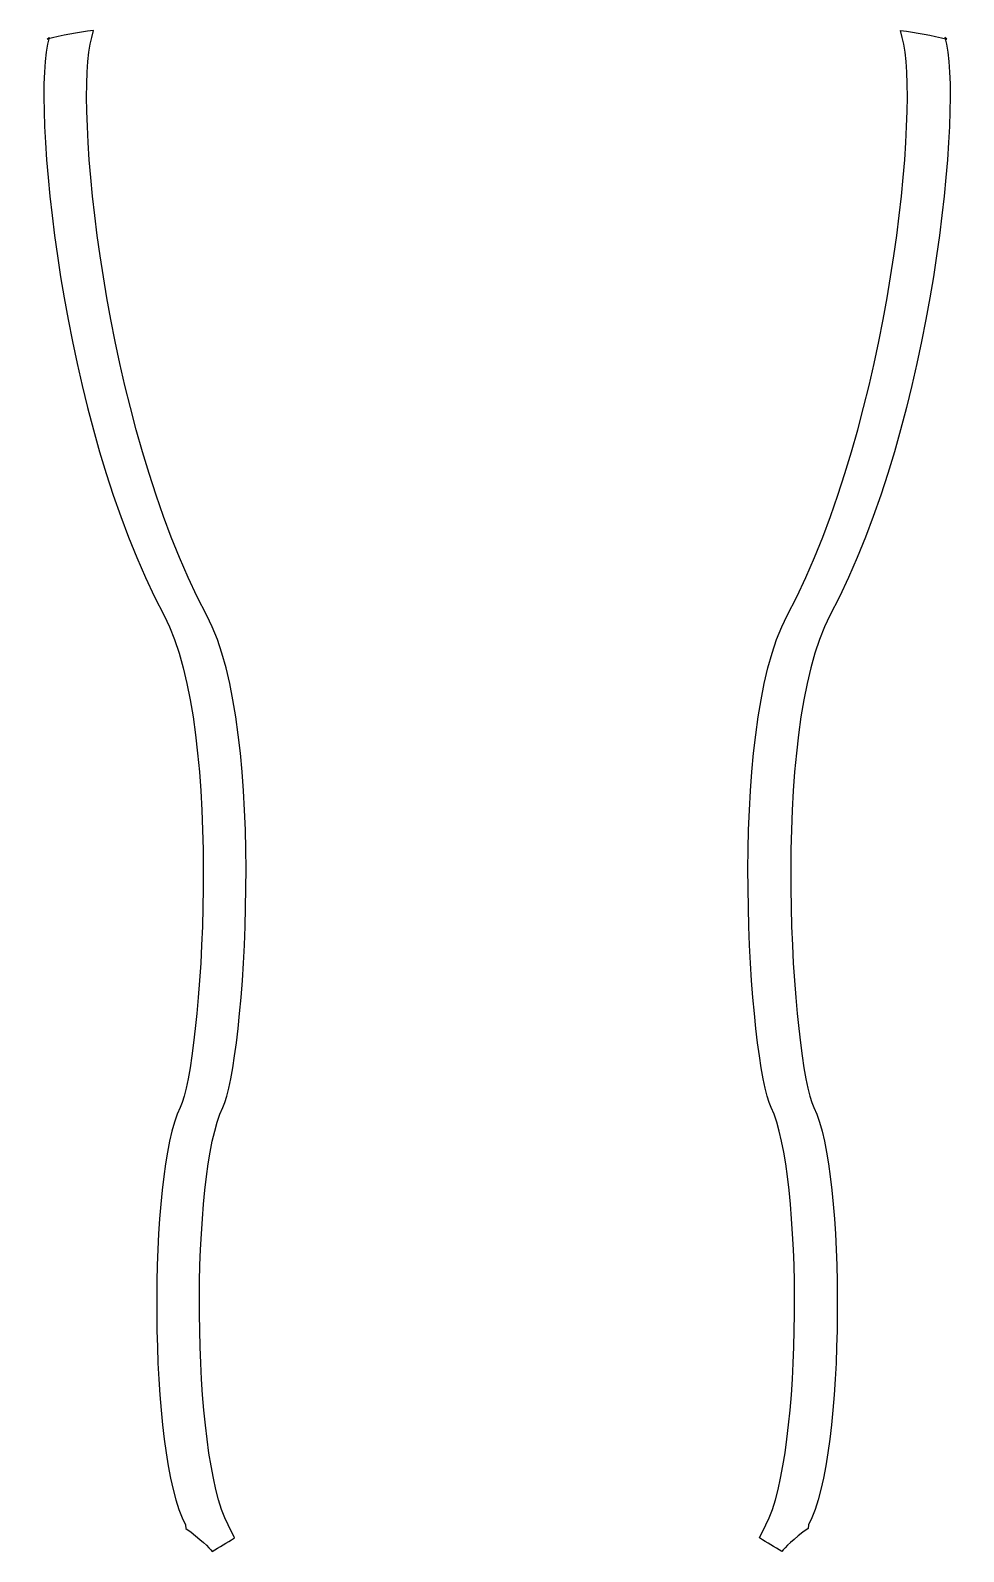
# Model space of a CAD drawing. Header units: centimetres. Extents: x -2.39 to 2.39, y -3.89 to 3.89.
import ezdxf

# ---------------------------------------------------------------- set-up
doc = ezdxf.new("R2010")
doc.units = ezdxf.units.CM
doc.header["$MEASUREMENT"] = 0
doc.layers.add('Camada 1', color=7, linetype='Continuous')

msp = doc.modelspace()

# ---------------------------------------------------------------- linework, layer by layer
at = {"layer": 'Camada 1'}
for points in [[(-1.59445, -3.75237), (-1.78593, -3.39674), (-1.78593, -1.94685), (-1.62178, -1.61858), (-1.62178, -1.61858), (-1.5115, -1.39802), (-1.38926, 0.31007), (-1.70388, 0.89822), (-1.70388, 0.89822), (-2.23524, 1.89159), (-2.38777, 3.53809), (-2.29202, 3.8527), (-2.29202, 3.8527), (-2.29202, 3.8527), (-2.3026, 3.84468), (-2.3026, 3.84468), (-2.3026, 3.84468), (-2.2264, 3.86345), (-2.14674, 3.87805), (-2.06556, 3.88916), (-2.06556, 3.88916), (-2.06556, 3.88916), (-2.07318, 3.8527), (-2.07318, 3.8527), (-2.07318, 3.8527), (-2.16893, 3.53808), (-2.0164, 1.89158), (-1.48504, 0.8982), (-1.48504, 0.8982), (-1.17042, 0.31006), (-1.29266, -1.39804), (-1.40294, -1.6186), (-1.40294, -1.6186), (-1.56709, -1.94687), (-1.56709, -3.39676), (-1.37561, -3.75239), (-1.37561, -3.75239), (-1.37561, -3.75239), (-1.34397, -3.81962), (-1.34397, -3.81962), (-1.34397, -3.81962), (-1.38255, -3.84333), (-1.42051, -3.86661), (-1.45769, -3.88918), (-1.45769, -3.88918), (-1.47076, -3.86825), (-1.51934, -3.82584), (-1.59165, -3.77067), (-1.59165, -3.77067), (-1.59165, -3.77067), (-1.59445, -3.75237), (-1.59445, -3.75237)], [(1.59445, -3.75237), (1.78593, -3.39674), (1.78593, -1.94685), (1.62178, -1.61858), (1.62178, -1.61858), (1.5115, -1.39802), (1.38926, 0.31007), (1.70388, 0.89822), (1.70388, 0.89822), (2.23524, 1.8916), (2.38778, 3.5381), (2.29202, 3.85272), (2.29202, 3.85272), (2.29202, 3.85272), (2.30258, 3.8447), (2.30258, 3.8447), (2.30258, 3.8447), (2.22638, 3.86346), (2.14671, 3.87806), (2.06554, 3.88918), (2.06554, 3.88918), (2.06554, 3.88918), (2.07316, 3.85272), (2.07316, 3.85272), (2.07316, 3.85272), (2.16889, 3.5381), (2.01638, 1.8916), (1.48502, 0.89822), (1.48502, 0.89822), (1.1704, 0.31008), (1.29264, -1.39802), (1.40292, -1.61858), (1.40292, -1.61858), (1.56707, -1.94685), (1.56707, -3.39674), (1.37559, -3.75237), (1.37559, -3.75237), (1.37559, -3.75237), (1.34395, -3.8196), (1.34395, -3.8196), (1.34395, -3.8196), (1.38253, -3.84331), (1.42049, -3.86659), (1.45767, -3.88916), (1.45767, -3.88916), (1.47074, -3.86823), (1.51932, -3.82582), (1.59163, -3.77065), (1.59163, -3.77065), (1.59163, -3.77065), (1.59445, -3.75237), (1.59445, -3.75237)]]:
    msp.add_open_spline(points, degree=3, knots=[0, 0, 0, 0, 0.0714286, 0.0714286, 0.0714286, 0.0714286, 0.1428571, 0.1428571, 0.1428571, 0.1428571, 0.2142857, 0.2142857, 0.2142857, 0.2142857, 0.2857143, 0.2857143, 0.2857143, 0.2857143, 0.3571429, 0.3571429, 0.3571429, 0.3571429, 0.4285714, 0.4285714, 0.4285714, 0.4285714, 0.5, 0.5, 0.5, 0.5, 0.5714286, 0.5714286, 0.5714286, 0.5714286, 0.6428571, 0.6428571, 0.6428571, 0.6428571, 0.7142857, 0.7142857, 0.7142857, 0.7142857, 0.7857143, 0.7857143, 0.7857143, 0.7857143, 0.8571429, 0.8571429, 0.8571429, 0.8571429, 1, 1, 1, 1], dxfattribs=at)

doc.saveas('drawing.dxf')
